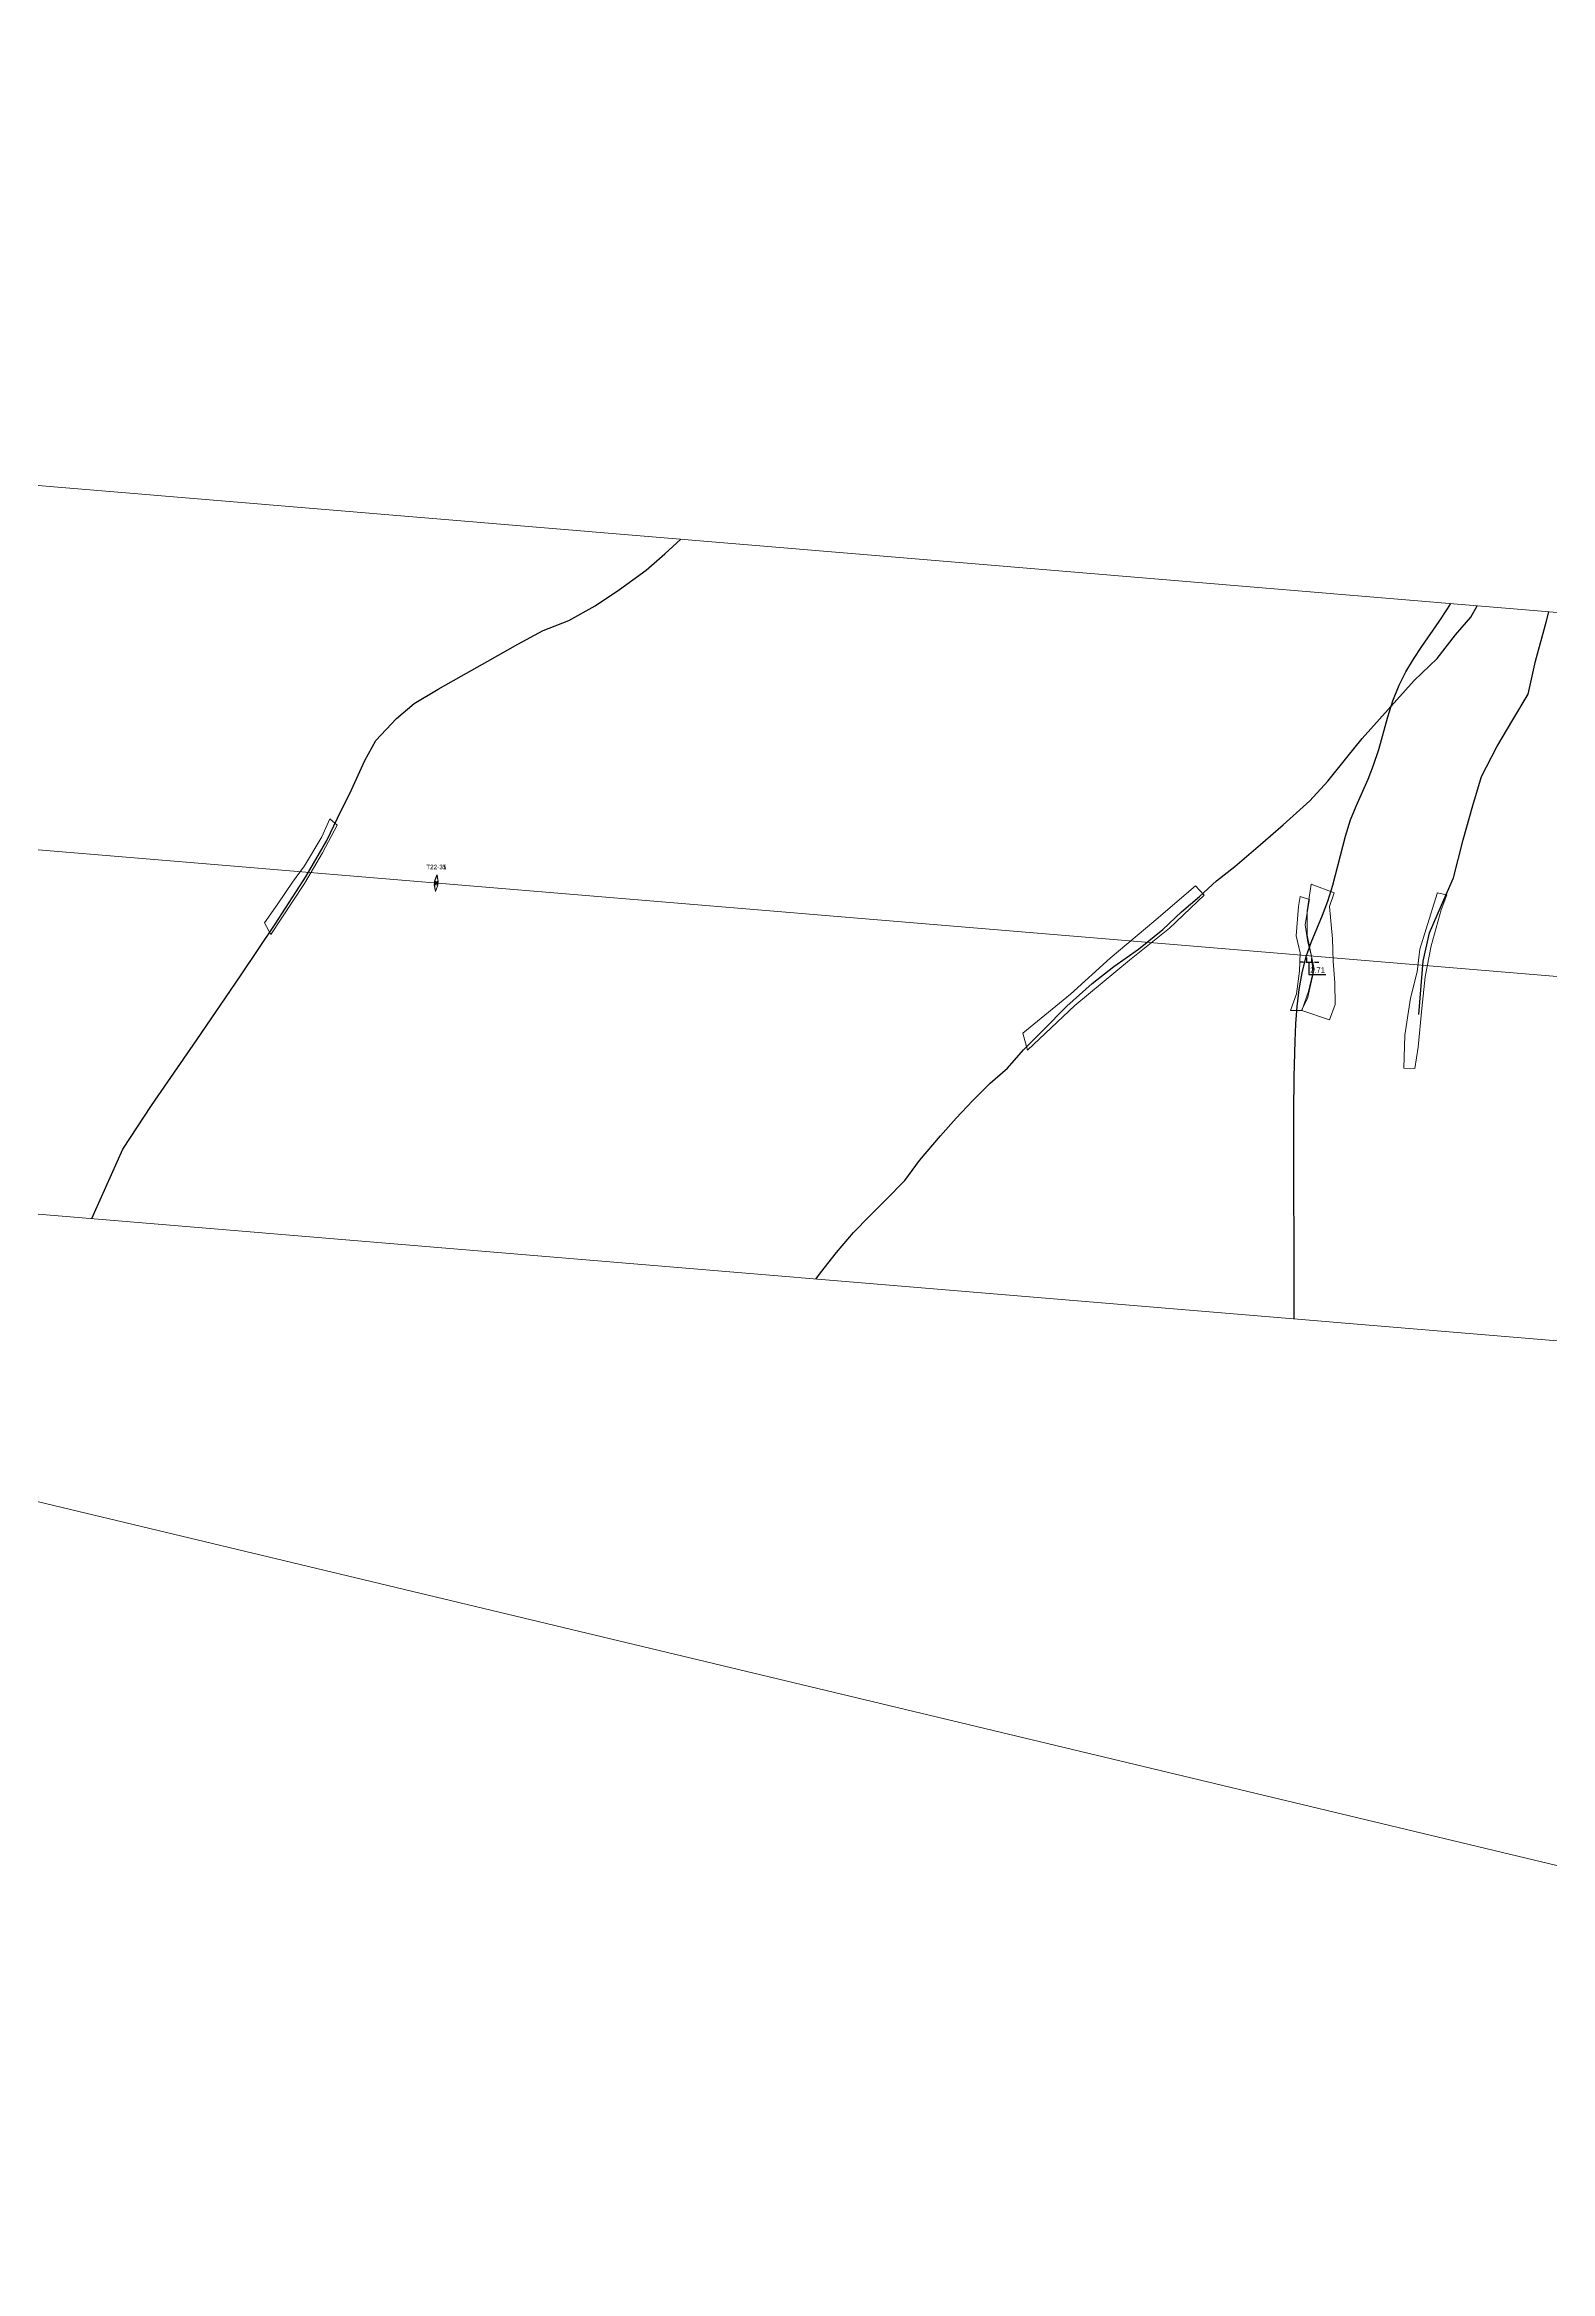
# Model space of a CAD drawing. Header units: metres. Extents: x -4 to 509425, y 7549 to 4732445.
# Drawn here: x 487642 to 488471, y 4716928 to 4718155 of the extents above; entities that cross this region are included whole.
import ezdxf

# ---------------------------------------------------------------- set-up
doc = ezdxf.new("R2010")
doc.units = ezdxf.units.M
doc.header["$LTSCALE"] = 0.01
doc.header["$MEASUREMENT"] = 0
doc.header["$PDMODE"] = 35
doc.header["$PDSIZE"] = -1.5
doc.layers.get('0').update_dxf_attribs({"lineweight": 0})
for name, color, linetype in [('-----caminos burgos', 2, 'Continuous'), ('cauces CHE', 4, 'Continuous'), ('Cruces no definidos proyecto', 3, 'Continuous')]:
    doc.layers.add(name, color=color, linetype=linetype)
for name, color, linetype, lineweight in [('Apoyos__ptw_', 7, 'Continuous', 0), ('Cañada real vía verde camino o similar__ptw_', 32, 'Continuous', 0), ('Cruces no defindos en pyp', 4, 'Continuous', 0), ('Denominación apoyos__ptw_', 7, 'Continuous', 0), ('LEAR TRAMOS AEREOS', 2, 'Continuous', 0)]:
    doc.layers.add(name, color=color, linetype=linetype, lineweight=lineweight)
doc.styles.get("Standard").update_dxf_attribs({"font": 'arial.ttf'})
doc.dimstyles.new('SOLARIA', dxfattribs={"dimtxt": 3, "dimasz": 2, "dimexe": 0.25, "dimexo": 1, "dimgap": 1, "dimtad": 1, "dimtih": 1, "dimtoh": 1, "dimzin": 0, "dimdsep": 46, "dimtxsty": 'Standard', "dimcen": 0, "dimclrt": 256, "dimadec": 4, "dimazin": 0, "dimtfac": 1, "dimtofl": 0, "dimtmove": 1, "dimatfit": 2, "dimfxl": 3, "dimfxlon": 1, "dimtfillclr": 256, "dimtolj": 1, "dimtzin": 0, "dimarcsym": 0})

# ---------------------------------------------------------------- blocks, each defined once
blk = doc.blocks.new('*D53')
at = {"layer": 'Cruces no definidos proyecto', "color": 0, "lineweight": -2, "transparency": 16777216}
for p, q in [((488334.9, 4717649.2), (488332.9, 4717649.2)), ((488336.9, 4717651.7), (488336.9, 4717648.9)), ((488336.9, 4717649.2), (488339.6, 4717649.2)), ((488338.2, 4717649.2), (488338.2, 4717642.4)), ((488338.2, 4717642.4), (488347.5, 4717642.4)), ((488339.6, 4717651.5), (488339.6, 4717648.9)), ((488341.6, 4717649.2), (488343.6, 4717649.2))]:
    blk.add_line(p, q, dxfattribs=at)
at = {"layer": 'Cruces no definidos proyecto', "color": 0, "transparency": 16777216}
for points in [[(488334.9, 4717649.5), (488334.9, 4717648.9), (488336.9, 4717649.2)], [(488341.6, 4717649.5), (488341.6, 4717648.9), (488339.6, 4717649.2)]]:
    blk.add_solid(points, dxfattribs=at)
at = {"layer": 'Defpoints', "color": 0, "transparency": 16777216}
for p in [(488336.9, 4717652.7), (488339.6, 4717652.5), (488339.6, 4717649.2)]:
    blk.add_point(p, dxfattribs=at)
at = {"layer": 'Cruces no definidos proyecto', "transparency": 16777216, "insert": (488342.9, 4717644.9), "char_height": 3, "attachment_point": 5}
blk.add_mtext('\\A1;2.71', dxfattribs=at)
blk = doc.blocks.new('veintidos')
at = {"layer": 'Apoyos__ptw_', "linetype": 'Continuous', "flags": 128}
blk.add_lwpolyline([(487857.8, 4717697.4), (487856.5, 4717693.9), (487858.4, 4717693.7), (487856.3, 4717691.9), (487858.3, 4717691.7), (487857, 4717688.2), (487856.3, 4717691.9), (487856.5, 4717693.9), (487858.3, 4717691.7), (487858.4, 4717693.7)], close=True, dxfattribs=at)
at = {"layer": 'Cañada real vía verde camino o similar__ptw_', "linetype": 'Continuous', "flags": 128}
for points in [[(487762.7, 4717670.9), (487770, 4717681.4), (487770, 4717681.4), (487778.2, 4717693.3), (487778.2, 4717693.3), (487784.8, 4717702.2), (487794.3, 4717718.3), (487798.8, 4717728.2), (487798.8, 4717728.2), (487798.8, 4717728.2), (487798.8, 4717728.2), (487798.8, 4717728.2), (487798.8, 4717728.2), (487798.8, 4717728.2), (487798.8, 4717728.2), (487798.8, 4717728.2), (487798.8, 4717728.2), (487798.8, 4717728.2), (487798.8, 4717728.2), (487798.8, 4717728.2), (487798.8, 4717728.2), (487798.8, 4717728.2), (487798.8, 4717728.2), (487798.8, 4717728.2), (487798.8, 4717728.2), (487798.8, 4717728.2), (487798.8, 4717728.2), (487798.8, 4717728.2), (487798.8, 4717728.2), (487798.8, 4717728.2), (487798.8, 4717728.2), (487798.8, 4717728.2), (487798.8, 4717728.2), (487798.8, 4717728.2), (487798.8, 4717728.2), (487798.8, 4717728.2), (487798.8, 4717728.2), (487798.8, 4717728.2), (487798.8, 4717728.2), (487798.8, 4717728.2), (487798.8, 4717728.2), (487798.8, 4717728.2), (487798.8, 4717728.2), (487798.8, 4717728.2), (487802.7, 4717724.6), (487802.7, 4717724.6), (487802.7, 4717724.6), (487802.7, 4717724.6), (487802.7, 4717724.6), (487802.7, 4717724.6), (487802.7, 4717724.6), (487802.7, 4717724.6), (487802.7, 4717724.6), (487802.7, 4717724.6), (487802.7, 4717724.6), (487802.7, 4717724.6), (487802.7, 4717724.6), (487802.7, 4717724.6), (487802.7, 4717724.6), (487802.7, 4717724.6), (487802.7, 4717724.6), (487802.7, 4717724.6), (487802.7, 4717724.6), (487802.7, 4717724.6), (487802.7, 4717724.6), (487802.7, 4717724.6), (487802.7, 4717724.6), (487802.7, 4717724.6), (487802.7, 4717724.6), (487802.7, 4717724.6), (487794.7, 4717709.5), (487794.7, 4717709.5), (487784.8, 4717692.6), (487784.8, 4717692.6), (487772.2, 4717673.7), (487766.3, 4717664.5), (487766.3, 4717664.5), (487766.3, 4717664.5), (487766.3, 4717664.5), (487766.3, 4717664.5), (487766.3, 4717664.5), (487766.3, 4717664.5), (487766.3, 4717664.5), (487766.3, 4717664.5), (487766.3, 4717664.5), (487766.3, 4717664.5), (487766.3, 4717664.5), (487766.3, 4717664.5), (487766.3, 4717664.5), (487766.3, 4717664.5), (487766.3, 4717664.5), (487766.3, 4717664.5), (487766.3, 4717664.5), (487766.3, 4717664.5), (487766.3, 4717664.5), (487766.3, 4717664.5), (487766.3, 4717664.5), (487766.3, 4717664.5), (487766.3, 4717664.5), (487766.3, 4717664.5), (487766.3, 4717664.5), (487766.3, 4717664.5), (487766.3, 4717664.5), (487766.3, 4717664.5), (487766.3, 4717664.5), (487766.3, 4717664.5), (487766.3, 4717664.5), (487766.3, 4717664.5), (487766.3, 4717664.5), (487766.3, 4717664.5), (487766.3, 4717664.5), (487766.3, 4717664.5), (487766.3, 4717664.5), (487766.3, 4717664.5), (487766.3, 4717664.5), (487762.7, 4717670.9)], [(487762.7, 4717670.9), (487770, 4717681.4), (487770, 4717681.4), (487778.2, 4717693.3), (487778.2, 4717693.3), (487784.8, 4717702.2), (487794.3, 4717718.3), (487798.8, 4717728.2), (487798.8, 4717728.2), (487798.8, 4717728.2), (487798.8, 4717728.2), (487798.8, 4717728.2), (487798.8, 4717728.2), (487798.8, 4717728.2), (487798.8, 4717728.2), (487798.8, 4717728.2), (487798.8, 4717728.2), (487798.8, 4717728.2), (487798.8, 4717728.2), (487798.8, 4717728.2), (487798.8, 4717728.2), (487798.8, 4717728.2), (487798.8, 4717728.2), (487798.8, 4717728.2), (487798.8, 4717728.2), (487798.8, 4717728.2), (487798.8, 4717728.2), (487798.8, 4717728.2), (487798.8, 4717728.2), (487798.8, 4717728.2), (487798.8, 4717728.2), (487798.8, 4717728.2), (487798.8, 4717728.2), (487798.8, 4717728.2), (487798.8, 4717728.2), (487798.8, 4717728.2), (487798.8, 4717728.2), (487798.8, 4717728.2), (487798.8, 4717728.2), (487798.8, 4717728.2), (487798.8, 4717728.2), (487798.8, 4717728.2), (487798.8, 4717728.2), (487798.8, 4717728.2), (487802.7, 4717724.6), (487802.7, 4717724.6), (487802.7, 4717724.6), (487802.7, 4717724.6), (487802.7, 4717724.6), (487802.7, 4717724.6), (487802.7, 4717724.6), (487802.7, 4717724.6), (487802.7, 4717724.6), (487802.7, 4717724.6), (487802.7, 4717724.6), (487802.7, 4717724.6), (487802.7, 4717724.6), (487802.7, 4717724.6), (487802.7, 4717724.6), (487802.7, 4717724.6), (487802.7, 4717724.6), (487802.7, 4717724.6), (487802.7, 4717724.6), (487802.7, 4717724.6), (487802.7, 4717724.6), (487802.7, 4717724.6), (487802.7, 4717724.6), (487802.7, 4717724.6), (487802.7, 4717724.6), (487802.7, 4717724.6), (487794.7, 4717709.5), (487794.7, 4717709.5), (487784.8, 4717692.6), (487784.8, 4717692.6), (487772.2, 4717673.7), (487766.3, 4717664.5), (487766.3, 4717664.5), (487766.3, 4717664.5), (487766.3, 4717664.5), (487766.3, 4717664.5), (487766.3, 4717664.5), (487766.3, 4717664.5), (487766.3, 4717664.5), (487766.3, 4717664.5), (487766.3, 4717664.5), (487766.3, 4717664.5), (487766.3, 4717664.5), (487766.3, 4717664.5), (487766.3, 4717664.5), (487766.3, 4717664.5), (487766.3, 4717664.5), (487766.3, 4717664.5), (487766.3, 4717664.5), (487766.3, 4717664.5), (487766.3, 4717664.5), (487766.3, 4717664.5), (487766.3, 4717664.5), (487766.3, 4717664.5), (487766.3, 4717664.5), (487766.3, 4717664.5), (487766.3, 4717664.5), (487766.3, 4717664.5), (487766.3, 4717664.5), (487766.3, 4717664.5), (487766.3, 4717664.5), (487766.3, 4717664.5), (487766.3, 4717664.5), (487766.3, 4717664.5), (487766.3, 4717664.5), (487766.3, 4717664.5), (487766.3, 4717664.5), (487766.3, 4717664.5), (487766.3, 4717664.5), (487766.3, 4717664.5), (487766.3, 4717664.5), (487762.7, 4717670.9)], [(488180.6, 4717610.1), (488206.8, 4717631.6), (488228.7, 4717651.5), (488228.7, 4717651.5), (488252.7, 4717671.7), (488275.7, 4717691.2), (488275.7, 4717691.2), (488275.7, 4717691.2), (488275.7, 4717691.2), (488275.7, 4717691.2), (488275.7, 4717691.2), (488275.7, 4717691.2), (488275.7, 4717691.2), (488275.7, 4717691.2), (488275.7, 4717691.2), (488275.7, 4717691.2), (488275.7, 4717691.2), (488275.7, 4717691.2), (488275.7, 4717691.2), (488275.7, 4717691.2), (488275.7, 4717691.2), (488275.7, 4717691.2), (488275.7, 4717691.2), (488275.7, 4717691.2), (488275.7, 4717691.2), (488275.7, 4717691.2), (488275.7, 4717691.2), (488275.7, 4717691.2), (488275.7, 4717691.2), (488275.7, 4717691.2), (488275.7, 4717691.2), (488275.7, 4717691.2), (488275.7, 4717691.2), (488275.7, 4717691.2), (488275.7, 4717691.2), (488280.5, 4717686.1), (488280.5, 4717686.1), (488280.5, 4717686.1), (488280.5, 4717686.1), (488280.5, 4717686.1), (488280.5, 4717686.1), (488280.5, 4717686.1), (488280.5, 4717686.1), (488280.5, 4717686.1), (488280.5, 4717686.1), (488280.5, 4717686.1), (488280.5, 4717686.1), (488280.5, 4717686.1), (488280.5, 4717686.1), (488280.5, 4717686.1), (488280.5, 4717686.1), (488280.5, 4717686.1), (488280.5, 4717686.1), (488280.5, 4717686.1), (488280.5, 4717686.1), (488280.5, 4717686.1), (488280.5, 4717686.1), (488280.5, 4717686.1), (488280.5, 4717686.1), (488280.5, 4717686.1), (488280.5, 4717686.1), (488280.5, 4717686.1), (488280.5, 4717686.1), (488280.5, 4717686.1), (488280.5, 4717686.1), (488280.5, 4717686.1), (488261.3, 4717667.9), (488261.3, 4717667.9), (488261.3, 4717667.9), (488239.3, 4717650.4), (488209.2, 4717625.4), (488183.2, 4717600.8), (488183.2, 4717600.8), (488183.2, 4717600.8), (488183.2, 4717600.8), (488183.2, 4717600.8), (488183.2, 4717600.8), (488183.2, 4717600.8), (488183.2, 4717600.8), (488183.2, 4717600.8), (488183.2, 4717600.8), (488183.2, 4717600.8), (488183.2, 4717600.8), (488183.2, 4717600.8), (488183.2, 4717600.8), (488183.2, 4717600.8), (488183.2, 4717600.8), (488183.2, 4717600.8), (488183.2, 4717600.8), (488183.2, 4717600.8), (488183.2, 4717600.8), (488183.2, 4717600.8), (488183.2, 4717600.8), (488183.2, 4717600.8), (488183.2, 4717600.8), (488183.2, 4717600.8), (488183.2, 4717600.8), (488183.2, 4717600.8), (488183.2, 4717600.8), (488183.2, 4717600.8), (488183.2, 4717600.8), (488183.2, 4717600.8), (488183.2, 4717600.8), (488183.2, 4717600.8), (488183.2, 4717600.8), (488183.2, 4717600.8), (488183.2, 4717600.8), (488183.2, 4717600.8), (488183.2, 4717600.8), (488183.2, 4717600.8), (488183.2, 4717600.8), (488180.6, 4717610.1)], [(488180.6, 4717610.1), (488206.8, 4717631.6), (488228.7, 4717651.5), (488228.7, 4717651.5), (488252.7, 4717671.7), (488275.7, 4717691.2), (488275.7, 4717691.2), (488275.7, 4717691.2), (488275.7, 4717691.2), (488275.7, 4717691.2), (488275.7, 4717691.2), (488275.7, 4717691.2), (488275.7, 4717691.2), (488275.7, 4717691.2), (488275.7, 4717691.2), (488275.7, 4717691.2), (488275.7, 4717691.2), (488275.7, 4717691.2), (488275.7, 4717691.2), (488275.7, 4717691.2), (488275.7, 4717691.2), (488275.7, 4717691.2), (488275.7, 4717691.2), (488275.7, 4717691.2), (488275.7, 4717691.2), (488275.7, 4717691.2), (488275.7, 4717691.2), (488275.7, 4717691.2), (488275.7, 4717691.2), (488275.7, 4717691.2), (488275.7, 4717691.2), (488275.7, 4717691.2), (488275.7, 4717691.2), (488275.7, 4717691.2), (488275.7, 4717691.2), (488280.5, 4717686.1), (488280.5, 4717686.1), (488280.5, 4717686.1), (488280.5, 4717686.1), (488280.5, 4717686.1), (488280.5, 4717686.1), (488280.5, 4717686.1), (488280.5, 4717686.1), (488280.5, 4717686.1), (488280.5, 4717686.1), (488280.5, 4717686.1), (488280.5, 4717686.1), (488280.5, 4717686.1), (488280.5, 4717686.1), (488280.5, 4717686.1), (488280.5, 4717686.1), (488280.5, 4717686.1), (488280.5, 4717686.1), (488280.5, 4717686.1), (488280.5, 4717686.1), (488280.5, 4717686.1), (488280.5, 4717686.1), (488280.5, 4717686.1), (488280.5, 4717686.1), (488280.5, 4717686.1), (488280.5, 4717686.1), (488280.5, 4717686.1), (488280.5, 4717686.1), (488280.5, 4717686.1), (488280.5, 4717686.1), (488280.5, 4717686.1), (488261.3, 4717667.9), (488261.3, 4717667.9), (488261.3, 4717667.9), (488239.3, 4717650.4), (488209.2, 4717625.4), (488183.2, 4717600.8), (488183.2, 4717600.8), (488183.2, 4717600.8), (488183.2, 4717600.8), (488183.2, 4717600.8), (488183.2, 4717600.8), (488183.2, 4717600.8), (488183.2, 4717600.8), (488183.2, 4717600.8), (488183.2, 4717600.8), (488183.2, 4717600.8), (488183.2, 4717600.8), (488183.2, 4717600.8), (488183.2, 4717600.8), (488183.2, 4717600.8), (488183.2, 4717600.8), (488183.2, 4717600.8), (488183.2, 4717600.8), (488183.2, 4717600.8), (488183.2, 4717600.8), (488183.2, 4717600.8), (488183.2, 4717600.8), (488183.2, 4717600.8), (488183.2, 4717600.8), (488183.2, 4717600.8), (488183.2, 4717600.8), (488183.2, 4717600.8), (488183.2, 4717600.8), (488183.2, 4717600.8), (488183.2, 4717600.8), (488183.2, 4717600.8), (488183.2, 4717600.8), (488183.2, 4717600.8), (488183.2, 4717600.8), (488183.2, 4717600.8), (488183.2, 4717600.8), (488183.2, 4717600.8), (488183.2, 4717600.8), (488183.2, 4717600.8), (488183.2, 4717600.8), (488180.6, 4717610.1)], [(488334.2, 4717622.5), (488334.1, 4717622.7), (488334.1, 4717622.7), (488334.1, 4717622.7), (488334.1, 4717622.7), (488334.1, 4717622.7), (488334.1, 4717622.7), (488334.1, 4717622.7), (488334.1, 4717622.7), (488334.1, 4717622.7), (488334.1, 4717622.7), (488334.1, 4717622.7), (488334.1, 4717622.7), (488334.1, 4717622.7), (488334.1, 4717622.7), (488334.1, 4717622.7), (488334.1, 4717622.7), (488334.1, 4717622.7), (488334.1, 4717622.7), (488334.1, 4717622.7), (488334.1, 4717622.7), (488334.1, 4717622.7), (488334.1, 4717622.7), (488334.1, 4717622.7), (488334.1, 4717622.7), (488334.1, 4717622.7), (488337.3, 4717629.2), (488341.1, 4717645.3), (488337.2, 4717664), (488337.2, 4717664), (488337.2, 4717664), (488337.2, 4717664), (488337.2, 4717664), (488337.2, 4717677.5), (488337.2, 4717677.5), (488337.2, 4717677.5), (488337.2, 4717677.5), (488339.4, 4717692.1), (488339.4, 4717692.1), (488339.4, 4717692.1), (488339.4, 4717692.1), (488339.4, 4717692.1), (488339.4, 4717692.1), (488339.4, 4717692.1), (488339.4, 4717692.1), (488339.4, 4717692.1), (488339.4, 4717692.1), (488339.4, 4717692.1), (488339.4, 4717692.1), (488339.4, 4717692.1), (488339.4, 4717692.1), (488339.4, 4717692.1), (488339.4, 4717692.1), (488339.4, 4717692.1), (488339.4, 4717692.1), (488339.4, 4717692.1), (488339.4, 4717692.1), (488339.4, 4717692.1), (488339.4, 4717692.1), (488339.4, 4717692.1), (488339.4, 4717692.1), (488339.4, 4717692.1), (488339.4, 4717692.1), (488339.4, 4717692.1), (488339.4, 4717692.1), (488339.4, 4717692.1), (488339.4, 4717692.1), (488339.4, 4717692.1), (488339.4, 4717692.1), (488339.4, 4717692.1), (488339.4, 4717692.1), (488339.4, 4717692.1), (488352.1, 4717687.4), (488352.1, 4717687.4), (488352.1, 4717687.4), (488352.1, 4717687.4), (488352.1, 4717687.4), (488352.1, 4717687.4), (488352.1, 4717687.4), (488352.1, 4717687.4), (488352.1, 4717687.4), (488352.1, 4717687.4), (488352.1, 4717687.4), (488352.1, 4717687.4), (488352.1, 4717687.4), (488352.1, 4717687.4), (488352.1, 4717687.4), (488352.1, 4717687.4), (488352.1, 4717687.4), (488352.1, 4717687.4), (488352.1, 4717687.4), (488352.1, 4717687.4), (488352.1, 4717687.4), (488352.1, 4717687.4), (488352.1, 4717687.4), (488352.1, 4717687.4), (488352.1, 4717687.4), (488352.1, 4717687.4), (488352.1, 4717687.4), (488352.1, 4717687.4), (488352.1, 4717687.4), (488352.1, 4717687.4), (488352.1, 4717687.4), (488349.5, 4717679.9), (488351.2, 4717662.1), (488351.2, 4717662.1), (488351.5, 4717649.8), (488352.4, 4717637.9), (488352.4, 4717637.9), (488352.7, 4717625.9), (488352.7, 4717625.9), (488352.7, 4717625.9), (488352.7, 4717625.9), (488352.7, 4717625.9), (488352.7, 4717625.9), (488352.7, 4717625.9), (488352.7, 4717625.9), (488349.5, 4717617.4), (488349.5, 4717617.4), (488349.5, 4717617.4), (488349.5, 4717617.4), (488349.5, 4717617.4), (488349.5, 4717617.4), (488349.5, 4717617.4), (488349.5, 4717617.4), (488349.5, 4717617.4), (488349.5, 4717617.4), (488349.5, 4717617.4), (488349.5, 4717617.4), (488349.5, 4717617.4), (488349.5, 4717617.4), (488349.5, 4717617.4), (488349.5, 4717617.4), (488349.5, 4717617.4), (488349.5, 4717617.4), (488349.5, 4717617.4), (488349.5, 4717617.4), (488349.5, 4717617.4), (488349.5, 4717617.4), (488349.5, 4717617.4), (488349.5, 4717617.4), (488349.5, 4717617.4), (488349.5, 4717617.4), (488349.5, 4717617.4), (488349.5, 4717617.4), (488349.5, 4717617.4), (488349.5, 4717617.4), (488334.2, 4717622.5), (488334.2, 4717622.5), (488334.2, 4717622.5), (488334.2, 4717622.5), (488334.2, 4717622.5), (488334.2, 4717622.5), (488334.2, 4717622.5), (488334.2, 4717622.5), (488334.2, 4717622.5), (488334.2, 4717622.5)], [(488334.2, 4717622.5), (488334.1, 4717622.7), (488334.1, 4717622.7), (488334.1, 4717622.7), (488334.1, 4717622.7), (488334.1, 4717622.7), (488334.1, 4717622.7), (488334.1, 4717622.7), (488334.1, 4717622.7), (488334.1, 4717622.7), (488334.1, 4717622.7), (488334.1, 4717622.7), (488334.1, 4717622.7), (488334.1, 4717622.7), (488334.1, 4717622.7), (488334.1, 4717622.7), (488334.1, 4717622.7), (488334.1, 4717622.7), (488334.1, 4717622.7), (488334.1, 4717622.7), (488334.1, 4717622.7), (488334.1, 4717622.7), (488334.1, 4717622.7), (488334.1, 4717622.7), (488334.1, 4717622.7), (488334.1, 4717622.7), (488337.3, 4717629.2), (488341.1, 4717645.3), (488337.2, 4717664), (488337.2, 4717664), (488337.2, 4717664), (488337.2, 4717664), (488337.2, 4717664), (488337.2, 4717677.5), (488337.2, 4717677.5), (488337.2, 4717677.5), (488337.2, 4717677.5), (488339.4, 4717692.1), (488339.4, 4717692.1), (488339.4, 4717692.1), (488339.4, 4717692.1), (488339.4, 4717692.1), (488339.4, 4717692.1), (488339.4, 4717692.1), (488339.4, 4717692.1), (488339.4, 4717692.1), (488339.4, 4717692.1), (488339.4, 4717692.1), (488339.4, 4717692.1), (488339.4, 4717692.1), (488339.4, 4717692.1), (488339.4, 4717692.1), (488339.4, 4717692.1), (488339.4, 4717692.1), (488339.4, 4717692.1), (488339.4, 4717692.1), (488339.4, 4717692.1), (488339.4, 4717692.1), (488339.4, 4717692.1), (488339.4, 4717692.1), (488339.4, 4717692.1), (488339.4, 4717692.1), (488339.4, 4717692.1), (488339.4, 4717692.1), (488339.4, 4717692.1), (488339.4, 4717692.1), (488339.4, 4717692.1), (488339.4, 4717692.1), (488339.4, 4717692.1), (488339.4, 4717692.1), (488339.4, 4717692.1), (488339.4, 4717692.1), (488352.1, 4717687.4), (488352.1, 4717687.4), (488352.1, 4717687.4), (488352.1, 4717687.4), (488352.1, 4717687.4), (488352.1, 4717687.4), (488352.1, 4717687.4), (488352.1, 4717687.4), (488352.1, 4717687.4), (488352.1, 4717687.4), (488352.1, 4717687.4), (488352.1, 4717687.4), (488352.1, 4717687.4), (488352.1, 4717687.4), (488352.1, 4717687.4), (488352.1, 4717687.4), (488352.1, 4717687.4), (488352.1, 4717687.4), (488352.1, 4717687.4), (488352.1, 4717687.4), (488352.1, 4717687.4), (488352.1, 4717687.4), (488352.1, 4717687.4), (488352.1, 4717687.4), (488352.1, 4717687.4), (488352.1, 4717687.4), (488352.1, 4717687.4), (488352.1, 4717687.4), (488352.1, 4717687.4), (488352.1, 4717687.4), (488352.1, 4717687.4), (488349.5, 4717679.9), (488351.2, 4717662.1), (488351.2, 4717662.1), (488351.5, 4717649.8), (488352.4, 4717637.9), (488352.4, 4717637.9), (488352.7, 4717625.9), (488352.7, 4717625.9), (488352.7, 4717625.9), (488352.7, 4717625.9), (488352.7, 4717625.9), (488352.7, 4717625.9), (488352.7, 4717625.9), (488352.7, 4717625.9), (488349.5, 4717617.4), (488349.5, 4717617.4), (488349.5, 4717617.4), (488349.5, 4717617.4), (488349.5, 4717617.4), (488349.5, 4717617.4), (488349.5, 4717617.4), (488349.5, 4717617.4), (488349.5, 4717617.4), (488349.5, 4717617.4), (488349.5, 4717617.4), (488349.5, 4717617.4), (488349.5, 4717617.4), (488349.5, 4717617.4), (488349.5, 4717617.4), (488349.5, 4717617.4), (488349.5, 4717617.4), (488349.5, 4717617.4), (488349.5, 4717617.4), (488349.5, 4717617.4), (488349.5, 4717617.4), (488349.5, 4717617.4), (488349.5, 4717617.4), (488349.5, 4717617.4), (488349.5, 4717617.4), (488349.5, 4717617.4), (488349.5, 4717617.4), (488349.5, 4717617.4), (488349.5, 4717617.4), (488349.5, 4717617.4), (488334.2, 4717622.5), (488334.2, 4717622.5), (488334.2, 4717622.5), (488334.2, 4717622.5), (488334.2, 4717622.5), (488334.2, 4717622.5), (488334.2, 4717622.5), (488334.2, 4717622.5), (488334.2, 4717622.5), (488334.2, 4717622.5)], [(488338.4, 4717683.2), (488336.1, 4717669.8), (488337.5, 4717660.2), (488339.7, 4717651.8), (488340.4, 4717643.1), (488338, 4717633.1), (488334.2, 4717622.5), (488328.1, 4717622.5), (488331.3, 4717631.8), (488333, 4717644.3), (488333.4, 4717654.4), (488331.2, 4717663.8), (488332.5, 4717679.9), (488333.4, 4717685.4), (488338.5, 4717683.7), (488338.4, 4717683.2)], [(488338.4, 4717683.2), (488336.1, 4717669.8), (488337.5, 4717660.2), (488339.7, 4717651.8), (488340.4, 4717643.1), (488338, 4717633.1), (488334.2, 4717622.5), (488328.1, 4717622.5), (488331.3, 4717631.8), (488333, 4717644.3), (488333.4, 4717654.4), (488331.2, 4717663.8), (488332.5, 4717679.9), (488333.4, 4717685.4), (488338.5, 4717683.7), (488338.4, 4717683.2)], [(488408.8, 4717687.1), (488408.8, 4717687.4), (488408.8, 4717687.4), (488408.8, 4717687.4), (488408.8, 4717687.4), (488408.8, 4717687.4), (488408.8, 4717687.4), (488408.8, 4717687.4), (488408.8, 4717687.4), (488408.8, 4717687.4), (488408.8, 4717687.4), (488408.8, 4717687.4), (488408.8, 4717687.4), (488408.8, 4717687.4), (488408.8, 4717687.4), (488408.8, 4717687.4), (488408.8, 4717687.4), (488408.8, 4717687.4), (488408.8, 4717687.4), (488408.8, 4717687.4), (488408.8, 4717687.4), (488408.8, 4717687.4), (488408.8, 4717687.4), (488408.8, 4717687.4), (488408.8, 4717687.4), (488408.8, 4717687.4), (488408.8, 4717687.4), (488408.8, 4717687.4), (488408.8, 4717687.4), (488408.8, 4717687.4), (488408.8, 4717687.4), (488408.8, 4717687.4), (488408.8, 4717687.4), (488408.8, 4717687.4), (488408.8, 4717687.4), (488408.8, 4717687.4), (488414.2, 4717686.4), (488414.2, 4717686.4), (488414.2, 4717686.4), (488414.2, 4717686.4), (488414.2, 4717686.4), (488414.2, 4717686.4), (488414.2, 4717686.4), (488414.2, 4717686.4), (488414.2, 4717686.4), (488414.2, 4717686.4), (488414.2, 4717686.4), (488414.2, 4717686.4), (488414.2, 4717686.4), (488414.2, 4717686.4), (488414.2, 4717686.4), (488414.2, 4717686.4), (488414.2, 4717686.4), (488414.2, 4717686.4), (488414.2, 4717686.4), (488414.2, 4717686.4), (488414.2, 4717686.4), (488414.2, 4717686.4), (488414.2, 4717686.4), (488414.2, 4717686.4), (488414.2, 4717686.4), (488414.2, 4717686.4), (488414.2, 4717686.4), (488414.2, 4717686.4), (488414.2, 4717686.4), (488414.2, 4717686.4), (488414.2, 4717686.4), (488414.2, 4717686.4), (488414.2, 4717686.4), (488414.2, 4717686.4), (488414.2, 4717686.4), (488411, 4717678), (488405.5, 4717658.3), (488402.2, 4717641.2), (488400.4, 4717623.7), (488398.3, 4717602.3), (488398.3, 4717602.3), (488396.6, 4717590.7), (488396.6, 4717590.7), (488396.6, 4717590.7), (488396.6, 4717590.7), (488396.6, 4717590.7), (488396.6, 4717590.7), (488396.6, 4717590.7), (488396.6, 4717590.7), (488396.6, 4717590.7), (488396.6, 4717590.7), (488396.6, 4717590.7), (488396.6, 4717590.7), (488396.6, 4717590.7), (488396.6, 4717590.7), (488396.6, 4717590.7), (488396.6, 4717590.7), (488396.6, 4717590.7), (488396.6, 4717590.7), (488396.6, 4717590.7), (488396.6, 4717590.7), (488396.6, 4717590.7), (488396.6, 4717590.7), (488396.6, 4717590.7), (488396.6, 4717590.7), (488396.6, 4717590.7), (488396.6, 4717590.7), (488396.6, 4717590.7), (488396.6, 4717590.7), (488396.6, 4717590.7), (488390.4, 4717590.8), (488390.4, 4717590.8), (488390.4, 4717590.8), (488390.4, 4717590.8), (488390.4, 4717590.8), (488390.4, 4717590.8), (488390.4, 4717590.8), (488390.4, 4717590.8), (488390.4, 4717590.8), (488390.4, 4717590.8), (488390.4, 4717590.8), (488390.4, 4717590.8), (488390.4, 4717590.8), (488390.4, 4717590.8), (488390.4, 4717590.8), (488390.4, 4717590.8), (488390.4, 4717590.8), (488390.4, 4717590.8), (488390.4, 4717590.8), (488390.4, 4717590.8), (488390.4, 4717590.8), (488390.4, 4717590.8), (488390.4, 4717590.8), (488390.4, 4717590.8), (488390.4, 4717590.8), (488390.4, 4717590.8), (488390.4, 4717590.8), (488390.4, 4717590.8), (488390.4, 4717590.8), (488390.4, 4717590.8), (488390.4, 4717590.8), (488391.1, 4717609), (488391.1, 4717609), (488391.1, 4717609), (488394.2, 4717629.4), (488394.2, 4717629.4), (488394.2, 4717629.4), (488397.8, 4717643.9), (488399.3, 4717656.4), (488399.3, 4717656.4), (488399.3, 4717656.4), (488399.3, 4717656.4), (488402.8, 4717667.6), (488408.8, 4717687.1)], [(488408.8, 4717687.1), (488408.8, 4717687.4), (488408.8, 4717687.4), (488408.8, 4717687.4), (488408.8, 4717687.4), (488408.8, 4717687.4), (488408.8, 4717687.4), (488408.8, 4717687.4), (488408.8, 4717687.4), (488408.8, 4717687.4), (488408.8, 4717687.4), (488408.8, 4717687.4), (488408.8, 4717687.4), (488408.8, 4717687.4), (488408.8, 4717687.4), (488408.8, 4717687.4), (488408.8, 4717687.4), (488408.8, 4717687.4), (488408.8, 4717687.4), (488408.8, 4717687.4), (488408.8, 4717687.4), (488408.8, 4717687.4), (488408.8, 4717687.4), (488408.8, 4717687.4), (488408.8, 4717687.4), (488408.8, 4717687.4), (488408.8, 4717687.4), (488408.8, 4717687.4), (488408.8, 4717687.4), (488408.8, 4717687.4), (488408.8, 4717687.4), (488408.8, 4717687.4), (488408.8, 4717687.4), (488408.8, 4717687.4), (488408.8, 4717687.4), (488408.8, 4717687.4), (488414.2, 4717686.4), (488414.2, 4717686.4), (488414.2, 4717686.4), (488414.2, 4717686.4), (488414.2, 4717686.4), (488414.2, 4717686.4), (488414.2, 4717686.4), (488414.2, 4717686.4), (488414.2, 4717686.4), (488414.2, 4717686.4), (488414.2, 4717686.4), (488414.2, 4717686.4), (488414.2, 4717686.4), (488414.2, 4717686.4), (488414.2, 4717686.4), (488414.2, 4717686.4), (488414.2, 4717686.4), (488414.2, 4717686.4), (488414.2, 4717686.4), (488414.2, 4717686.4), (488414.2, 4717686.4), (488414.2, 4717686.4), (488414.2, 4717686.4), (488414.2, 4717686.4), (488414.2, 4717686.4), (488414.2, 4717686.4), (488414.2, 4717686.4), (488414.2, 4717686.4), (488414.2, 4717686.4), (488414.2, 4717686.4), (488414.2, 4717686.4), (488414.2, 4717686.4), (488414.2, 4717686.4), (488414.2, 4717686.4), (488414.2, 4717686.4), (488411, 4717678), (488405.5, 4717658.3), (488402.2, 4717641.2), (488400.4, 4717623.7), (488398.3, 4717602.3), (488398.3, 4717602.3), (488396.6, 4717590.7), (488396.6, 4717590.7), (488396.6, 4717590.7), (488396.6, 4717590.7), (488396.6, 4717590.7), (488396.6, 4717590.7), (488396.6, 4717590.7), (488396.6, 4717590.7), (488396.6, 4717590.7), (488396.6, 4717590.7), (488396.6, 4717590.7), (488396.6, 4717590.7), (488396.6, 4717590.7), (488396.6, 4717590.7), (488396.6, 4717590.7), (488396.6, 4717590.7), (488396.6, 4717590.7), (488396.6, 4717590.7), (488396.6, 4717590.7), (488396.6, 4717590.7), (488396.6, 4717590.7), (488396.6, 4717590.7), (488396.6, 4717590.7), (488396.6, 4717590.7), (488396.6, 4717590.7), (488396.6, 4717590.7), (488396.6, 4717590.7), (488396.6, 4717590.7), (488396.6, 4717590.7), (488390.4, 4717590.8), (488390.4, 4717590.8), (488390.4, 4717590.8), (488390.4, 4717590.8), (488390.4, 4717590.8), (488390.4, 4717590.8), (488390.4, 4717590.8), (488390.4, 4717590.8), (488390.4, 4717590.8), (488390.4, 4717590.8), (488390.4, 4717590.8), (488390.4, 4717590.8), (488390.4, 4717590.8), (488390.4, 4717590.8), (488390.4, 4717590.8), (488390.4, 4717590.8), (488390.4, 4717590.8), (488390.4, 4717590.8), (488390.4, 4717590.8), (488390.4, 4717590.8), (488390.4, 4717590.8), (488390.4, 4717590.8), (488390.4, 4717590.8), (488390.4, 4717590.8), (488390.4, 4717590.8), (488390.4, 4717590.8), (488390.4, 4717590.8), (488390.4, 4717590.8), (488390.4, 4717590.8), (488390.4, 4717590.8), (488390.4, 4717590.8), (488391.1, 4717609), (488391.1, 4717609), (488391.1, 4717609), (488394.2, 4717629.4), (488394.2, 4717629.4), (488394.2, 4717629.4), (488397.8, 4717643.9), (488399.3, 4717656.4), (488399.3, 4717656.4), (488399.3, 4717656.4), (488399.3, 4717656.4), (488402.8, 4717667.6), (488408.8, 4717687.1)]]:
    blk.add_lwpolyline(points, dxfattribs=at)
at = {"layer": 'Denominación apoyos__ptw_', "linetype": 'Continuous', "insert": (487857.4, 4717700.4), "char_height": 2.5, "attachment_point": 8, "line_spacing_factor": 0.5}
blk.add_mtext('T22-31', dxfattribs=at)

msp = doc.modelspace()

# ---------------------------------------------------------------- linework, layer by layer
at = {"layer": '-----caminos burgos'}
for points in [[(487667.58, 4717507.907, 787.377), (487669.039, 4717511.336, 787.298), (487684.727, 4717546.145, 786.452), (487700.416, 4717570.168, 786.272), (487725.42, 4717606.448, 785.856), (487749.443, 4717641.748, 785.631), (487768.564, 4717670.184, 785.494), (487785.723, 4717696.658, 785.749), (487797, 4717716.269, 785.85), (487802.883, 4717728.526, 786.372), (487810.727, 4717744.215, 786.436), (487818.081, 4717760.394, 785.9), (487824.099, 4717771.4, 785.195), (487835.4, 4717783.499, 784.918), (487845.2, 4717791.8, 784.477), (487858.4, 4717799.6, 784.069), (487871.1, 4717806.7, 783.356), (487885.7, 4717815, 781.668), (487902.3, 4717824.5, 780.373), (487916.2, 4717831.999, 779.609), (487930.4, 4717837.499, 779.262), (487944.9, 4717845.6, 778.237), (487958.4, 4717854.6, 776.793), (487973, 4717865.2, 775.828), (487983.299, 4717874.1, 775.07), (487992.058, 4717882.22, 774.824)], [(488066.423, 4717474.623, 718.577), (488069.1, 4717478.099, 718.043), (488077.9, 4717489.299, 716.695), (488087.2, 4717500.3, 715.881), (488096, 4717509.3, 714.562), (488105.1, 4717518.2, 713.552), (488115.6, 4717528.999, 712.461), (488123.7, 4717540, 711.369), (488135.1, 4717553.499, 710.071), (488143.9, 4717563.299, 709.357), (488152.9, 4717572.799, 708.404), (488162.6, 4717582.5, 707.751), (488172.1, 4717590.899, 707.189), (488180.9, 4717600.899, 706.224), (488191.5, 4717611.5, 705.01), (488204.8, 4717625, 703.582), (488218.8, 4717637.399, 702.057), (488230.6, 4717646.799, 701.456), (488244.3, 4717656.4, 699.521), (488257.7, 4717667.199, 698.196), (488268, 4717676.9, 696.579), (488277.8, 4717685.399, 695.329), (488287.3, 4717694, 694.362), (488297.3, 4717701.899, 693.61), (488311.5, 4717714.1, 691.843), (488324.032, 4717724.826, 690.624), (488338.736, 4717738.13, 689.306), (488348.539, 4717748.984, 688.624), (488359.042, 4717761.938, 687.683), (488367.445, 4717772.441, 687.088), (488396.154, 4717804.301, 685.93), (488408.757, 4717816.554, 686.082), (488418.911, 4717829.508, 685.933), (488427.313, 4717839.311, 685.666), (488430.869, 4717845.601, 685.847)], [(488398.7, 4717620.299, 707.613), (488401.2, 4717649.8, 707.175), (488404.6, 4717665.3, 707.587), (488411.2, 4717680.699, 707.063), (488417.8, 4717695.7, 708.567), (488423.2, 4717716.6, 706.845), (488428.4, 4717735.499, 705.652), (488433.2, 4717751.5, 704.733), (488441.7, 4717767.8, 702.586), (488450.6, 4717782.699, 701.49), (488458.9, 4717796.8, 701.55), (488463.1, 4717814.999, 698.878), (488468.976, 4717836.51, 697.791), (488470.278, 4717842.312, 697.104)]]:
    msp.add_polyline3d(points, dxfattribs=at)
at = {"color": 5}
for points in [[(490840.266, 4717243.146), (484895.504, 4717739.237), (483607.637, 4717664), (483465.041, 4717952.185), (479025.126, 4718116.267), (478713.772, 4718728.814), (478509.323, 4719542.064), (477889.601, 4719719.27), (475567.498, 4719734.471), (475570.116, 4720134.463), (477885.142, 4720119.308), (481205.446, 4721268.321)], [(481205.446, 4721268.321), (481336.779, 4720890.497), (478580.819, 4719937.652), (478841.025, 4719863.247), (479090.734, 4718869.963), (479275.072, 4718507.303), (483717.896, 4718343.114), (483848.697, 4718078.765), (484900.497, 4718140.211), (490826.186, 4717645.711)]]:
    msp.add_lwpolyline(points, dxfattribs=at)
at = {"layer": 'Apoyos__ptw_', "color": 2, "linetype": 'Continuous', "flags": 128}
msp.add_lwpolyline([(487857.013, 4717688.178), (487858.309, 4717691.682), (487856.316, 4717691.849), (487858.475, 4717693.675), (487856.482, 4717693.842), (487857.778, 4717697.346), (487858.475, 4717693.675), (487858.309, 4717691.682), (487856.482, 4717693.842), (487856.316, 4717691.849)], close=True, dxfattribs=at)
at = {"layer": 'cauces CHE'}
msp.add_lwpolyline([(488330.043, 4717452.624), (488329.936, 4717566.448), (488330.056, 4717586.107), (488330.53, 4717605.616), (488331.014, 4717615.267), (488331.757, 4717624.81), (488332.863, 4717634.202), (488334.465, 4717643.389), (488336.736, 4717652.297), (488339.438, 4717660.018), (488345.68, 4717675.112), (488348.604, 4717682.74), (488351.369, 4717691.595), (488358.355, 4717718.703), (488361.167, 4717727.538), (488364.171, 4717735.133), (488370.763, 4717750.08), (488373.803, 4717757.66), (488376.699, 4717766.461), (488381.71, 4717784.385), (488384.461, 4717793.246), (488387.825, 4717801.852), (488391.526, 4717809.158), (488395.778, 4717816.236), (488400.379, 4717823.169), (488409.931, 4717836.89), (488414.546, 4717843.818), (488416.357, 4717846.812)], dxfattribs=at)
at = {"layer": 'Cruces no defindos en pyp'}
msp.add_lwpolyline([(485338.484, 4717902.965), (497932.468, 4714885.471)], dxfattribs=at)
at = {"layer": 'LEAR TRAMOS AEREOS'}
msp.add_lwpolyline([(481062.712, 4718241.102), (483591.469, 4718147.65), (483728.167, 4717871.383), (484898.001, 4717939.724), (490833.226, 4717444.429), (493287.568, 4717823.35), (496577.774, 4717009.194), (499139.875, 4717905.754), (500649.776, 4718244.084)], dxfattribs=at)

# ---------------------------------------------------------------- block references
msp.add_blockref('veintidos', (0, 0))

# ---------------------------------------------------------------- texts
at = {"layer": 'Denominación apoyos__ptw_', "color": 2, "linetype": 'Continuous', "insert": (487857.395, 4717700.362), "char_height": 2.5, "attachment_point": 8, "line_spacing_factor": 0.5}
msp.add_mtext('T22-35', dxfattribs=at)

# ---------------------------------------------------------------- dimensions: what is measured, and where the dimension line sits
at = {"layer": 'Cruces no definidos proyecto'}
dim = msp.add_linear_dim(base=(488339.5994, 4717649.1865), p1=(488336.8941, 4717652.7478), p2=(488339.5994, 4717652.5221), dimstyle='SOLARIA', dxfattribs=at)
dim.commit()
dim.dimension.update_dxf_attribs({"geometry": '*D53', "text_midpoint": (488339.2467, 4717644.9181)})

doc.saveas('drawing.dxf')
